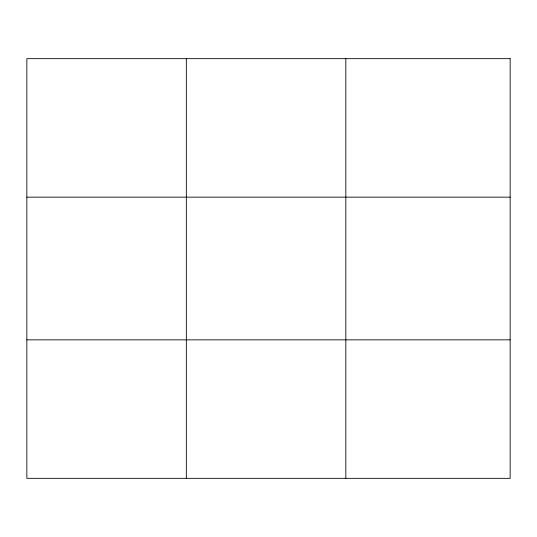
<?xml version="1.0" encoding="UTF-8"?>
<svg xmlns="http://www.w3.org/2000/svg" width="537" height="537" viewBox="0 0 537 537"><rect width="100%" height="100%" fill="white"/><g stroke="black" fill="none" stroke-linecap="round" stroke-linejoin="round"><path stroke-width="0.81" d="M186.339 478.339L186.339 58.661M345.828 478.339L345.828 58.661M26.85 197.153L510.15 197.153M26.85 339.847L510.15 339.847M510.15 58.661L510.15 478.339L26.85 478.339L26.85 58.661L510.15 58.661"/></g></svg>
